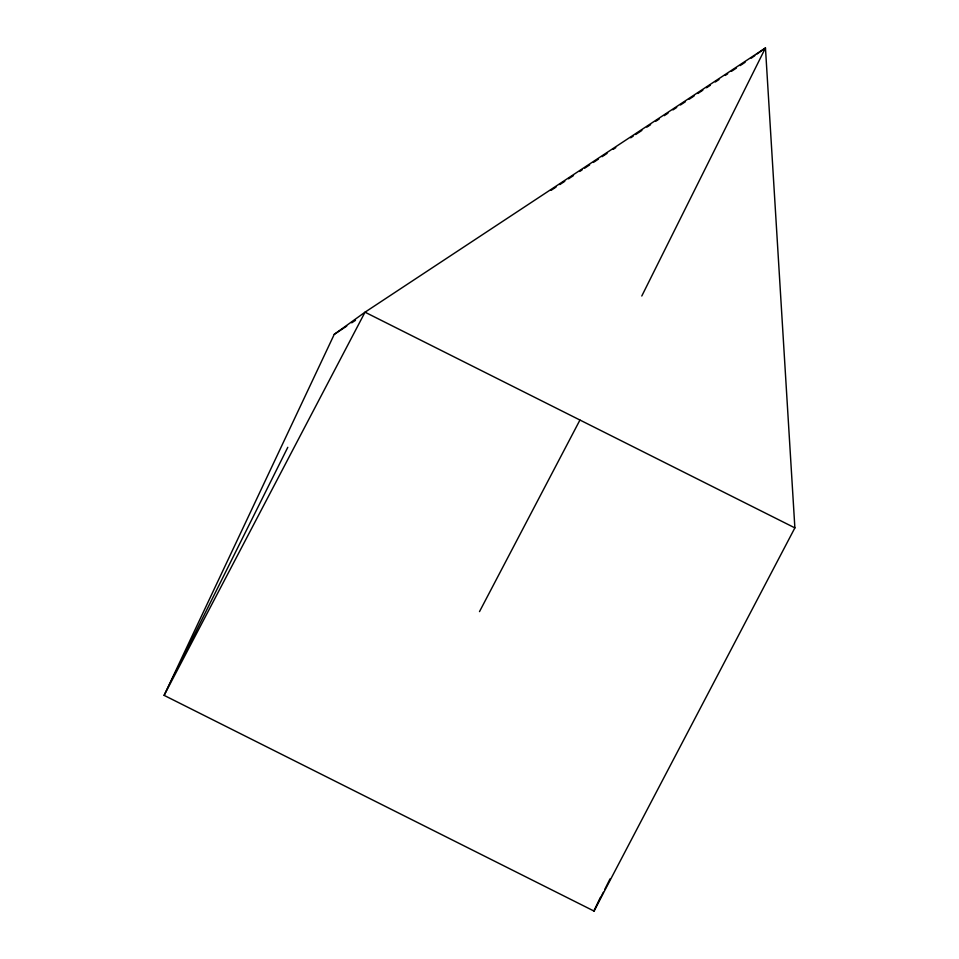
<?xml version="1.0" encoding="UTF-8"?>
<svg xmlns="http://www.w3.org/2000/svg" width="959" height="959" viewBox="0 0 959 959"><rect width="100%" height="100%" fill="white"/><g stroke="black" fill="none" stroke-linecap="round" stroke-linejoin="round"><path stroke-width="1.44" d="M334.259 334.343L164.121 695.359L593.981 911.05L794.879 527.882L765.462 47.95L365.019 312.19L334.259 334.343L346.738 326.108M600.358 897.528L593.981 911.05L603.343 892.278M287.796 447.302L164.121 695.359L365.019 312.19L794.879 527.882M641.787 296.007L765.462 47.95L757.178 53.92M604.685 889.592L610.032 878.864M479.5 611.614L579.943 420.042M751.269 58.175L754.817 55.622M551.101 190.326L556.076 187.041M559.816 184.584L564.791 181.299M568.519 178.842L573.494 175.557M579.716 171.457L582.197 169.815M584.678 168.173L589.653 164.888M593.393 162.431L598.368 159.146M602.096 156.677L607.071 153.404M613.292 149.292L615.774 147.65M630.698 137.808L633.18 136.166M635.673 134.524L641.895 130.424M646.869 127.139L650.598 124.682M655.572 121.397L659.301 118.928M664.275 115.655L668.003 113.186M672.978 109.901L676.706 107.444M680.446 104.987L685.421 101.702M689.149 99.233L694.124 95.96M697.852 93.491L702.827 90.206M706.555 87.749L710.295 85.291M715.27 82.006L718.998 79.537M725.208 75.437L727.701 73.795M731.429 71.338L736.404 68.053M740.132 65.596L745.107 62.311M351.725 322.823L355.465 320.354"/></g></svg>
